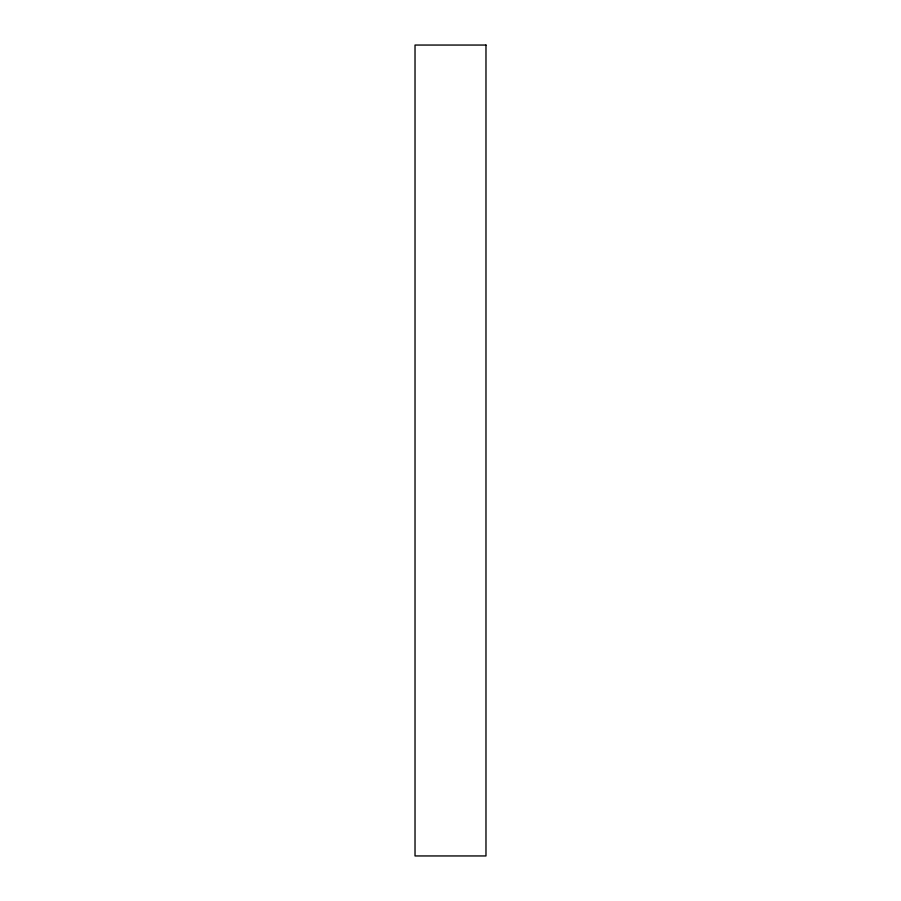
<?xml version="1.0" encoding="UTF-8"?>
<svg xmlns="http://www.w3.org/2000/svg" width="901" height="901" viewBox="0 0 901 901"><rect width="100%" height="100%" fill="white"/><g stroke="black" fill="none" stroke-linecap="round" stroke-linejoin="round"><path stroke-width="1.35" d="M485.977 45.05L415.023 45.05L415.023 855.95L485.977 855.95L485.977 45.05"/></g></svg>
